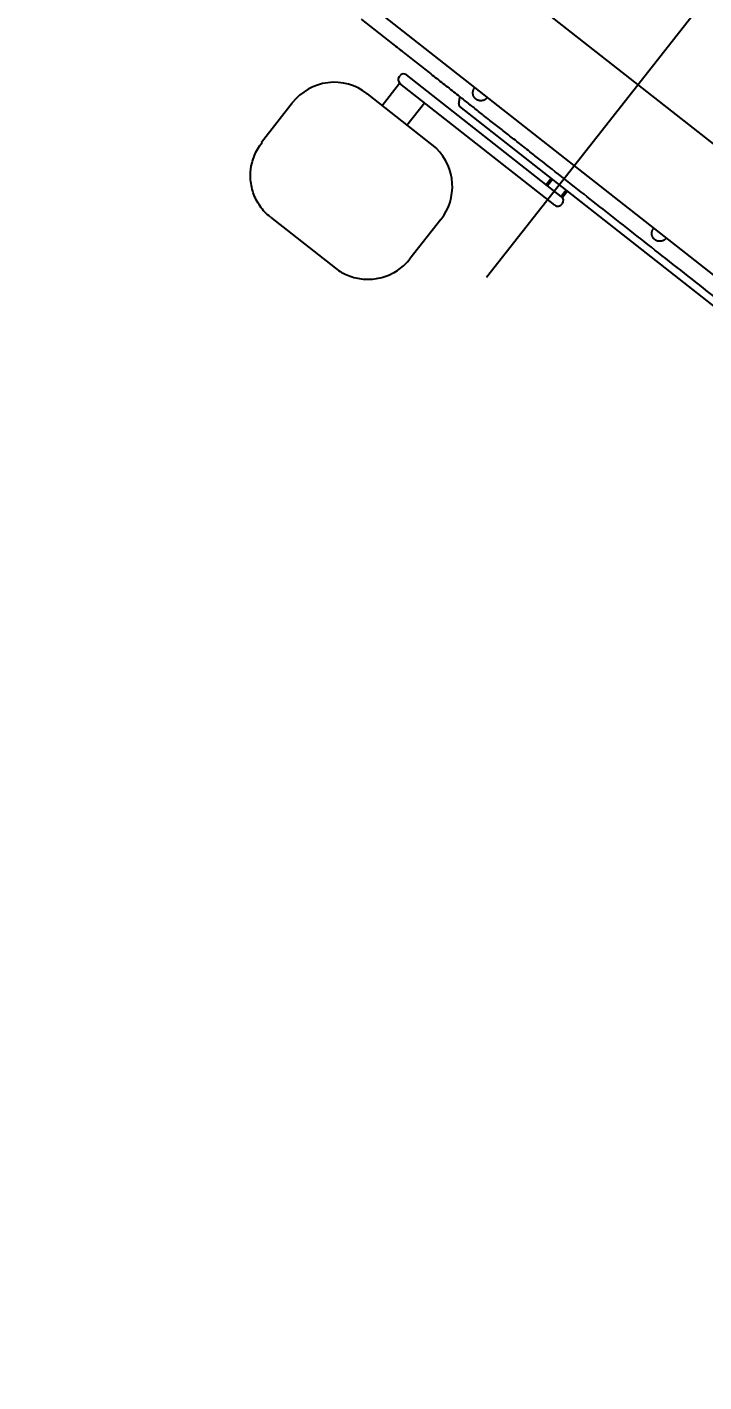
# Model space of a CAD drawing. Header units: millimetres. Extents: x 1145859089 to 1147511753, y -1047484727 to -1047247487.
# Drawn here: x 1146332691 to 1146333117, y -1047434171 to -1047433318 of the extents above; entities that cross this region are included whole.
import ezdxf
from ezdxf.xclip import XClip

# ---------------------------------------------------------------- set-up
doc = ezdxf.new("R2010")
doc.units = ezdxf.units.MM
doc.header["$LTSCALE"] = 100
doc.header["$MEASUREMENT"] = 0
doc.header["$XCLIPFRAME"] = 2
doc.linetypes.add('CENTERX2', pattern=[4, 2.5, -0.5, 0.5, -0.5])
doc.linetypes.add('단지배치도$0$CENTER', pattern=[31, 30, -0.5, 0, -0.5])
doc.layers.get('0').update_dxf_attribs({"linetype": 'CONTINUOUS'})
for name, color, linetype in [('L-지중매입', 3, 'CENTERX2'), ('XREF', 135, 'CONTINUOUS'), ('단지배치도$0$S240910', 33, 'CONTINUOUS'), ('단지배치도$0$W240910', 135, 'CONTINUOUS')]:
    doc.layers.add(name, color=color, linetype=linetype)
doc.styles.add('단지배치도$0$WS1', font='romans.shx', dxfattribs={"width": 0.8, "bigfont": 'whgtxt.shx'})

# ---------------------------------------------------------------- blocks, each defined once
blk = doc.blocks.new('단지배치도$0$zw$9902')
at = {"layer": '단지배치도$0$W240910', "linetype": '단지배치도$0$CENTER', "ltscale": 50}
for p, q in [((64681.94, -62205.46), (64200.6, -61826.94)), ((64496.05, -61865.07), (64306.24, -62106.43))]:
    blk.add_line(p, q, dxfattribs=at)
at = {"layer": '단지배치도$0$W240910', "linetype": 'ByBlock', "ltscale": 20}
for p, q in [((64222.73, -61927.04), (64559.84, -62192.14)), ((64240.61, -61998.1), (64251.64, -61984.07)), ((64251.37, -61980.05), (64251.85, -61979.43)), ((64349.37, -62060.93), (64251.88, -61984.26)), ((64353.56, -62055.6), (64256.07, -61978.93)), ((64231.08, -61990.6), (64231.46, -61990.9)), ((64275.08, -62025.2), (64231.46, -61990.9)), ((64164.8, -62021.18), (64184.19, -61996.51)), ((64184.19, -61996.51), (64184.57, -61996.81)), ((64256.33, -62010.46), (64267.36, -61996.44)), ((64480.08, -62148.73), (64289.55, -61998.9)), ((64160.82, -62028.63), (64161.33, -62027.54)), ((64161.33, -62027.54), (64161.88, -62026.48)), ((64161.88, -62026.48), (64162.46, -62025.43)), ((64162.46, -62025.43), (64163.08, -62024.4)), ((64163.08, -62024.4), (64163.74, -62023.4)), ((64163.74, -62023.4), (64164.43, -62022.41)), ((64164.43, -62022.41), (64165.15, -62021.46)), ((64158.16, -62038.15), (64158.42, -62036.46)), ((64158.42, -62036.46), (64158.88, -62034.29)), ((64158.88, -62034.29), (64159.19, -62033.13)), ((64159.19, -62033.13), (64159.54, -62031.98)), ((64159.54, -62031.98), (64159.93, -62030.85)), ((64159.93, -62030.85), (64160.36, -62029.73)), ((64160.36, -62029.73), (64160.82, -62028.63)), ((64157.89, -62042.58), (64157.9, -62041.39)), ((64157.92, -62043.78), (64157.89, -62042.58)), ((64157.9, -62041.39), (64157.96, -62040.19)), ((64157.99, -62044.97), (64157.92, -62043.78)), ((64157.96, -62040.19), (64158.16, -62038.15)), ((64158.1, -62046.16), (64157.99, -62044.97)), ((64347, -62044.08), (64343.91, -62048.01)), ((64347.81, -62044.72), (64344.72, -62048.65)), ((64158.26, -62047.34), (64158.1, -62046.16)), ((64158.45, -62048.52), (64158.26, -62047.34)), ((64158.69, -62049.68), (64158.45, -62048.52)), ((64158.97, -62050.84), (64158.69, -62049.68)), ((64159.29, -62051.99), (64158.97, -62050.84)), ((64159.66, -62053.12), (64159.29, -62051.99)), ((64160.06, -62054.24), (64159.66, -62053.12)), ((64344.72, -62048.65), (64343.91, -62048.01)), ((64353.33, -62055.42), (64344.72, -62048.65)), ((64356.42, -62051.49), (64353.33, -62055.42)), ((64357.22, -62052.12), (64354.13, -62056.05)), ((64160.5, -62055.35), (64160.06, -62054.24)), ((64160.98, -62056.44), (64160.5, -62055.35)), ((64161.51, -62057.51), (64160.98, -62056.44)), ((64162.06, -62058.56), (64161.51, -62057.51)), ((64162.66, -62059.58), (64162.06, -62058.56)), ((64163.29, -62060.59), (64162.66, -62059.58)), ((64163.96, -62061.57), (64163.29, -62060.59)), ((64164.66, -62062.53), (64163.96, -62061.57)), ((64354.13, -62056.05), (64353.33, -62055.42)), ((64353.58, -62060.42), (64354.06, -62059.81)), ((64165.4, -62063.46), (64164.66, -62062.53)), ((64166.17, -62064.37), (64165.4, -62063.46)), ((64166.97, -62065.24), (64166.17, -62064.37)), ((64167.8, -62066.08), (64166.97, -62065.24)), ((64168.66, -62066.9), (64167.8, -62066.08)), ((64169.55, -62067.68), (64168.66, -62066.9)), ((64170.47, -62068.42), (64169.55, -62067.68)), ((64170.48, -62068.44), (64211.31, -62100.54)), ((64277.61, -62069.98), (64258.22, -62094.64)), ((64255.85, -62097.35), (64256.67, -62096.48)), ((64256.67, -62096.48), (64257.46, -62095.57)), ((64257.46, -62095.57), (64258.22, -62094.64)), ((64211.32, -62100.56), (64212.27, -62101.27)), ((64212.27, -62101.27), (64213.23, -62101.95)), ((64213.23, -62101.95), (64214.23, -62102.59)), ((64214.23, -62102.59), (64215.24, -62103.2)), ((64215.24, -62103.2), (64216.28, -62103.77)), ((64216.28, -62103.77), (64217.34, -62104.31)), ((64217.34, -62104.31), (64218.42, -62104.8)), ((64218.42, -62104.8), (64219.52, -62105.26)), ((64243.65, -62105.38), (64245.23, -62104.73)), ((64245.23, -62104.73), (64247.23, -62103.77)), ((64247.23, -62103.77), (64248.28, -62103.19)), ((64248.28, -62103.19), (64249.31, -62102.58)), ((64249.31, -62102.58), (64250.32, -62101.94)), ((64250.32, -62101.94), (64251.31, -62101.26)), ((64251.31, -62101.26), (64252.27, -62100.54)), ((64252.27, -62100.54), (64253.21, -62099.79)), ((64253.21, -62099.79), (64254.11, -62099.01)), ((64254.11, -62099.01), (64255, -62098.2)), ((64255, -62098.2), (64255.85, -62097.35)), ((64219.52, -62105.26), (64220.63, -62105.68)), ((64220.63, -62105.68), (64221.75, -62106.06)), ((64221.75, -62106.06), (64222.89, -62106.39)), ((64222.89, -62106.39), (64224.05, -62106.69)), ((64224.05, -62106.69), (64225.21, -62106.94)), ((64225.21, -62106.94), (64226.38, -62107.15)), ((64226.38, -62107.15), (64227.56, -62107.32)), ((64227.56, -62107.32), (64228.74, -62107.45)), ((64228.74, -62107.45), (64229.93, -62107.54)), ((64229.93, -62107.54), (64231.12, -62107.58)), ((64231.12, -62107.58), (64232.31, -62107.58)), ((64232.31, -62107.58), (64233.5, -62107.53)), ((64233.5, -62107.53), (64234.69, -62107.45)), ((64234.69, -62107.45), (64235.88, -62107.32)), ((64235.88, -62107.32), (64237.06, -62107.15)), ((64237.06, -62107.15), (64238.24, -62106.94)), ((64238.24, -62106.94), (64239.4, -62106.68)), ((64239.4, -62106.68), (64240.56, -62106.39)), ((64240.56, -62106.39), (64241.71, -62106.05)), ((64241.71, -62106.05), (64243.65, -62105.38))]:
    blk.add_line(p, q, dxfattribs=at)
for centre, start, end in [((64253.73, -61981.9), 141.81883, 231.81883), ((64254.21, -61981.29), 51.81883, 141.81883), ((64351.22, -62058.57), 231.81883, 321.81883), ((64351.7, -62057.96), 321.81883, 51.81883)]:
    blk.add_arc(centre, 3, start, end, dxfattribs=at)
for centre, major_axis, ratio, start_param, end_param in [((64210.29, -62017.04), (-20.79, -26.44), 0.987219, 3.141555, 4.712362), ((64251.49, -62049.44), (-20.81, -26.42), 0.987979, 1.571518, 3.03594)]:
    blk.add_ellipse(centre, major_axis=major_axis, ratio=ratio, start_param=start_param, end_param=end_param, dxfattribs=at)
for points in [[(64579.33, -62029.05), (64449.78, -61927.18), (64382.45, -61874.23)], [(64227.61, -61943.91), (64258.72, -61968.37), (64289.43, -61992.52)], [(64289.43, -61992.52), (64289.14, -61994.52), (64288.83, -61996.83)], [(64486.31, -62147.35), (64356.76, -62045.47), (64289.43, -61992.52)]]:
    blk.add_open_spline(points, degree=2, dxfattribs=at)
for points, weights in [([(64299.69, -61994.13), (64295.79, -61991.04), (64298.85, -61987.11)], [1, 0.709684276823, 1]), ([(64306.72, -61993.29), (64303.62, -61997.21), (64299.69, -61994.13)], [1, 0.708093794143, 1]), ([(64288.83, -61996.83), (64288.78, -61998.01), (64289.55, -61998.9)], [1, 0.930141413794, 1]), ([(64412.2, -62082.6), (64408.29, -62079.51), (64411.36, -62075.58)], [1, 0.709684285865, 1]), ([(64419.22, -62081.76), (64416.16, -62085.64), (64412.24, -62082.63)], [1, 0.711833891641, 1])]:
    blk.add_rational_spline(points, weights, degree=2, dxfattribs=at)
at = {"layer": '단지배치도$0$S240910', "style": '단지배치도$0$WS1', "width": 0.8}
blk.add_text('FH:32.00', height=1200, dxfattribs=at).set_placement((60354.83, -63274.83))
blk = doc.blocks.new('단지배치도')
blk.add_blockref('단지배치도$0$zw$9902', (141034.19, 142437.16))

msp = doc.modelspace()

# ---------------------------------------------------------------- linework, layer by layer
at = {"layer": 'L-지중매입', "ltscale": 2}
msp.add_arc((1146292364.149594, -1047402174.186541, 0), 45716.750817, 303.4822833292, 333.0437788935, dxfattribs=at)

# ---------------------------------------------------------------- block references
at = {"layer": 'XREF'}
ref = msp.add_blockref('단지배치도', (1146127639.433662, -1047513806.462535), dxfattribs=at)
XClip(ref).set_block_clipping_path([(72982.4064819524, 34919.7593965302), (360382.4067475507, 255319.7593436702)])

doc.saveas('drawing.dxf')
